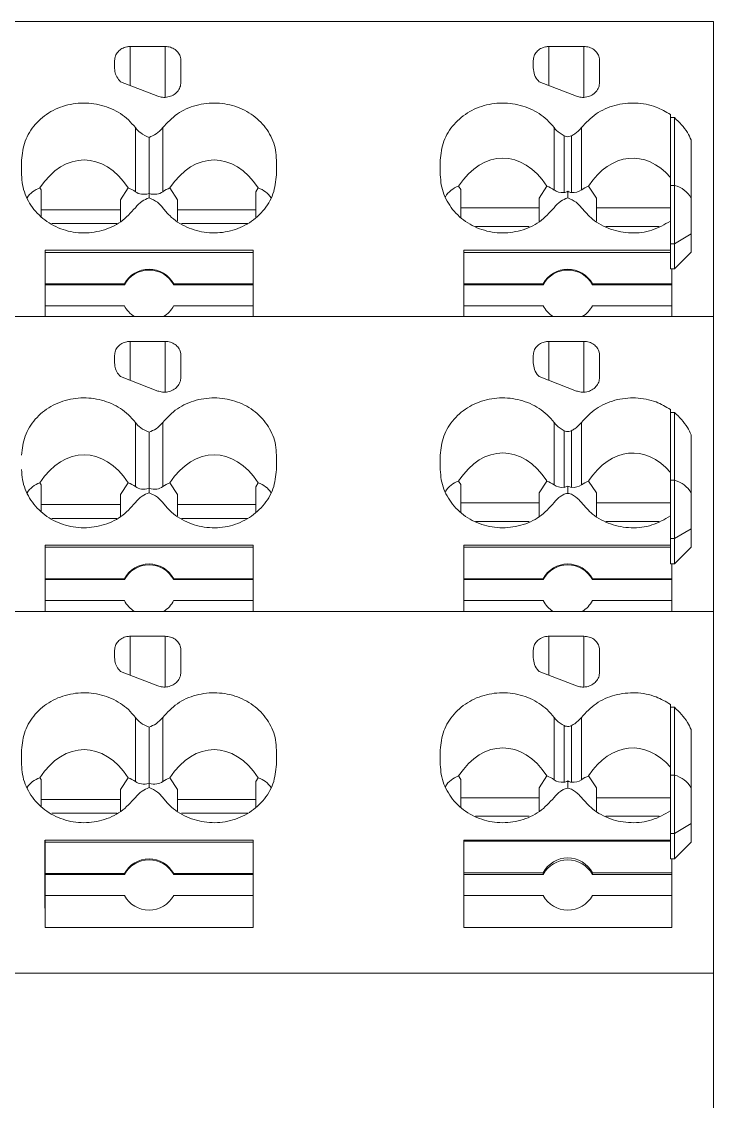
# Model space of a CAD drawing. Header units: millimetres. Extents: x 15 to 265, y 8 to 208.
# Drawn here: x 71.8 to 85.1, y 153.24 to 174 of the extents above; entities that cross this region are included whole.
import ezdxf

# ---------------------------------------------------------------- set-up
doc = ezdxf.new("R2010")
doc.units = ezdxf.units.MM

msp = doc.modelspace()

# ---------------------------------------------------------------- linework, layer by layer
at = {"color": 7, "linetype": 'Continuous', "lineweight": 15}
for p, q in [((85.105, 174.003), (63.405, 174.003)), ((85.105, 168.332), (85.105, 174.003)), ((74.566, 173.523), (73.893, 173.523)), ((82.616, 173.523), (81.943, 173.523)), ((73.592, 173.254), (73.592, 173.113)), ((74.867, 172.835), (74.867, 173.254)), ((81.642, 173.254), (81.642, 173.113)), ((82.917, 172.835), (82.917, 173.254)), ((74.423, 172.569), (73.708, 172.846)), ((82.473, 172.569), (81.758, 172.846)), ((84.28, 172.157), (84.28, 172.214)), ((73.992, 171.963), (73.992, 170.729)), ((74.518, 170.729), (74.518, 171.963)), ((82.042, 171.963), (82.042, 170.764)), ((82.568, 170.764), (82.568, 171.963)), ((84.28, 172.157), (84.355, 172.157)), ((84.28, 170.908), (84.28, 172.157)), ((84.355, 170.852), (84.355, 172.157)), ((74.255, 171.776), (74.255, 170.694)), ((82.234, 170.716), (82.234, 171.806)), ((82.376, 171.806), (82.376, 170.716)), ((84.677, 171.728), (84.677, 169.567)), ((71.805, 171.057), (71.805, 171.335)), ((76.705, 171.057), (76.705, 171.335)), ((79.855, 171.057), (79.855, 171.335)), ((72.156, 170.804), (72.18, 170.767)), ((72.18, 170.767), (72.18, 170.256)), ((73.705, 170.576), (73.853, 170.804)), ((74.805, 170.576), (74.656, 170.804)), ((76.305, 170.729), (76.353, 170.804)), ((76.305, 170.729), (76.305, 170.246)), ((80.206, 170.838), (80.25, 170.771)), ((80.25, 170.771), (80.25, 170.233)), ((81.755, 170.61), (81.903, 170.838)), ((82.305, 170.741), (82.305, 170.613)), ((82.855, 170.61), (82.706, 170.838)), ((84.28, 170.763), (84.28, 170.908)), ((84.355, 170.852), (84.28, 170.852)), ((84.28, 170.167), (84.28, 170.763)), ((84.355, 170.852), (84.355, 169.73)), ((73.705, 170.151), (73.705, 170.576)), ((74.255, 170.694), (74.255, 170.613)), ((74.805, 170.169), (74.805, 170.576)), ((81.755, 170.151), (81.755, 170.61)), ((82.855, 170.163), (82.855, 170.61)), ((73.705, 170.384), (72.18, 170.384)), ((74.805, 170.384), (76.305, 170.384)), ((81.755, 170.419), (80.25, 170.419)), ((82.855, 170.419), (84.28, 170.419)), ((73.636, 170.119), (72.385, 170.119)), ((76.152, 170.119), (74.88, 170.119)), ((84.28, 169.604), (84.28, 170.167)), ((80.534, 170.061), (81.563, 170.061)), ((83.038, 170.061), (84.064, 170.061)), ((84.355, 169.73), (84.677, 169.92)), ((84.355, 169.73), (84.28, 169.73)), ((72.255, 169.604), (76.255, 169.604)), ((72.255, 168.332), (72.255, 169.604)), ((72.255, 169.565), (76.255, 169.565)), ((76.255, 169.604), (76.255, 168.332)), ((80.305, 169.604), (84.28, 169.604)), ((80.305, 168.332), (80.305, 169.604)), ((80.305, 169.565), (84.28, 169.565)), ((84.28, 169.565), (84.28, 169.604)), ((84.28, 169.245), (84.28, 169.565)), ((84.355, 169.245), (84.677, 169.567)), ((84.305, 169.245), (84.28, 169.245)), ((84.305, 169.245), (84.305, 168.332)), ((84.355, 169.245), (84.305, 169.245)), ((72.255, 168.959), (73.781, 168.959)), ((72.255, 168.942), (73.781, 168.942)), ((73.781, 168.942), (73.781, 168.959)), ((74.729, 168.959), (74.729, 168.942)), ((74.729, 168.959), (76.255, 168.959)), ((74.729, 168.942), (76.255, 168.942)), ((80.305, 168.959), (81.831, 168.959)), ((80.305, 168.942), (81.831, 168.942)), ((81.831, 168.942), (81.831, 168.959)), ((82.779, 168.959), (82.779, 168.942)), ((82.779, 168.959), (84.305, 168.959)), ((82.779, 168.942), (84.305, 168.942)), ((73.781, 168.538), (72.255, 168.538)), ((76.255, 168.538), (74.729, 168.538)), ((81.831, 168.538), (80.305, 168.538)), ((84.305, 168.538), (82.779, 168.538)), ((85.105, 168.332), (63.405, 168.332)), ((85.105, 162.66), (85.105, 168.332)), ((74.566, 167.853), (73.893, 167.853)), ((82.616, 167.853), (81.943, 167.853)), ((73.592, 167.583), (73.592, 167.442)), ((74.867, 167.164), (74.867, 167.583)), ((81.642, 167.583), (81.642, 167.442)), ((82.917, 167.164), (82.917, 167.583)), ((74.423, 166.898), (73.708, 167.175)), ((82.473, 166.898), (81.758, 167.175)), ((84.28, 166.486), (84.28, 166.543)), ((84.28, 166.486), (84.355, 166.486)), ((84.28, 165.237), (84.28, 166.486)), ((84.355, 165.181), (84.355, 166.486)), ((73.992, 166.292), (73.992, 165.058)), ((74.518, 165.058), (74.518, 166.292)), ((82.042, 166.292), (82.042, 165.093)), ((82.568, 165.093), (82.568, 166.292)), ((74.255, 166.105), (74.255, 165.023)), ((82.234, 165.045), (82.234, 166.135)), ((82.376, 166.135), (82.376, 165.045)), ((84.677, 166.057), (84.677, 163.896)), ((76.705, 165.386), (76.705, 165.664)), ((79.855, 165.386), (79.855, 165.664)), ((72.156, 165.133), (72.18, 165.096)), ((73.705, 164.905), (73.853, 165.133)), ((74.656, 165.133), (74.805, 164.905)), ((76.305, 165.058), (76.353, 165.133)), ((80.206, 165.167), (80.25, 165.1)), ((81.755, 164.939), (81.903, 165.167)), ((82.855, 164.939), (82.706, 165.167)), ((84.28, 165.092), (84.28, 165.237)), ((84.355, 165.181), (84.28, 165.181)), ((84.355, 165.181), (84.355, 164.059)), ((72.18, 165.096), (72.18, 164.585)), ((73.705, 164.48), (73.705, 164.905)), ((74.255, 165.023), (74.255, 164.942)), ((74.805, 164.498), (74.805, 164.905)), ((76.305, 165.058), (76.305, 164.575)), ((80.25, 165.1), (80.25, 164.562)), ((81.755, 164.48), (81.755, 164.939)), ((82.305, 165.07), (82.305, 164.927)), ((82.855, 164.492), (82.855, 164.939)), ((84.28, 164.496), (84.28, 165.092)), ((73.705, 164.713), (72.18, 164.713)), ((74.805, 164.713), (76.305, 164.713)), ((81.755, 164.748), (80.25, 164.748)), ((82.855, 164.748), (84.28, 164.748)), ((84.28, 163.933), (84.28, 164.496)), ((73.636, 164.448), (72.385, 164.448)), ((76.152, 164.448), (74.88, 164.448)), ((80.534, 164.39), (81.563, 164.39)), ((83.038, 164.39), (84.064, 164.39)), ((84.355, 164.059), (84.677, 164.249)), ((72.255, 163.933), (76.255, 163.933)), ((72.255, 162.66), (72.255, 163.933)), ((72.255, 163.894), (76.255, 163.894)), ((76.255, 163.933), (76.255, 162.66)), ((80.305, 163.933), (84.28, 163.933)), ((80.305, 162.66), (80.305, 163.933)), ((80.305, 163.894), (84.28, 163.894)), ((84.355, 164.059), (84.28, 164.059)), ((84.28, 163.894), (84.28, 163.933)), ((84.28, 163.574), (84.28, 163.894)), ((84.355, 163.574), (84.677, 163.896)), ((84.305, 163.574), (84.28, 163.574)), ((84.305, 163.574), (84.305, 162.66)), ((84.355, 163.574), (84.305, 163.574)), ((72.255, 163.288), (73.781, 163.288)), ((72.255, 163.271), (73.781, 163.271)), ((73.781, 163.271), (73.781, 163.288)), ((74.729, 163.288), (74.729, 163.271)), ((74.729, 163.288), (76.255, 163.288)), ((74.729, 163.271), (76.255, 163.271)), ((80.305, 163.288), (81.831, 163.288)), ((80.305, 163.271), (81.831, 163.271)), ((81.831, 163.271), (81.831, 163.288)), ((82.779, 163.288), (82.779, 163.271)), ((82.779, 163.288), (84.305, 163.288)), ((82.779, 163.271), (84.305, 163.271)), ((73.781, 162.867), (72.255, 162.867)), ((76.255, 162.867), (74.729, 162.867)), ((81.831, 162.867), (80.305, 162.867)), ((84.305, 162.867), (82.779, 162.867)), ((85.105, 162.66), (63.405, 162.66)), ((85.105, 155.701), (85.105, 162.66)), ((74.566, 162.181), (73.893, 162.181)), ((82.616, 162.181), (81.943, 162.181)), ((73.592, 161.911), (73.592, 161.771)), ((74.867, 161.492), (74.867, 161.911)), ((81.642, 161.911), (81.642, 161.771)), ((82.917, 161.492), (82.917, 161.911)), ((74.423, 161.227), (73.708, 161.504)), ((82.473, 161.227), (81.758, 161.504)), ((84.28, 160.815), (84.28, 160.871)), ((84.28, 160.815), (84.355, 160.815)), ((84.28, 159.566), (84.28, 160.815)), ((84.355, 159.51), (84.355, 160.815)), ((73.992, 160.621), (73.992, 159.387)), ((74.518, 159.387), (74.518, 160.621)), ((82.042, 160.621), (82.042, 159.421)), ((82.568, 159.421), (82.568, 160.621)), ((74.255, 160.434), (74.255, 159.351)), ((82.234, 159.374), (82.234, 160.463)), ((82.376, 160.463), (82.376, 159.374)), ((84.677, 160.385), (84.677, 158.224)), ((71.805, 159.715), (71.805, 159.993)), ((76.705, 159.715), (76.705, 159.993)), ((79.855, 159.715), (79.855, 159.993)), ((80.206, 159.495), (80.25, 159.429)), ((81.755, 159.268), (81.903, 159.495)), ((82.855, 159.268), (82.706, 159.495)), ((84.28, 159.421), (84.28, 159.566)), ((84.355, 159.51), (84.28, 159.51)), ((84.355, 159.51), (84.355, 158.387)), ((72.156, 159.461), (72.18, 159.425)), ((72.18, 159.425), (72.18, 158.913)), ((73.705, 159.233), (73.853, 159.461)), ((74.255, 159.351), (74.255, 159.27)), ((74.805, 159.233), (74.656, 159.461)), ((76.305, 159.387), (76.353, 159.461)), ((76.305, 159.387), (76.305, 158.903)), ((80.25, 159.429), (80.25, 158.89)), ((82.305, 159.399), (82.305, 159.255)), ((84.28, 158.824), (84.28, 159.421)), ((73.705, 158.808), (73.705, 159.233)), ((74.805, 158.826), (74.805, 159.233)), ((81.755, 158.808), (81.755, 159.268)), ((82.855, 158.82), (82.855, 159.268)), ((73.705, 159.042), (72.18, 159.042)), ((74.805, 159.042), (76.305, 159.042)), ((81.755, 159.076), (80.25, 159.076)), ((82.855, 159.076), (84.28, 159.076)), ((73.636, 158.776), (72.385, 158.776)), ((76.152, 158.776), (74.88, 158.776)), ((80.534, 158.719), (81.563, 158.719)), ((83.038, 158.719), (84.064, 158.719)), ((84.28, 158.261), (84.28, 158.824)), ((84.355, 158.387), (84.677, 158.578)), ((72.255, 158.261), (76.255, 158.261)), ((72.255, 158.222), (72.255, 158.261)), ((76.255, 158.261), (76.255, 158.222)), ((80.305, 158.261), (84.28, 158.261)), ((80.305, 156.579), (80.305, 158.261)), ((84.355, 158.387), (84.28, 158.387)), ((84.28, 158.24), (84.28, 158.261)), ((72.255, 157.616), (72.255, 158.222)), ((76.255, 158.222), (72.255, 158.222)), ((76.255, 157.616), (76.255, 158.222)), ((80.305, 158.24), (84.28, 158.24)), ((84.28, 157.902), (84.28, 158.24)), ((84.355, 157.902), (84.677, 158.224)), ((84.305, 157.902), (84.28, 157.902)), ((84.305, 157.902), (84.305, 156.579)), ((84.355, 157.902), (84.305, 157.902)), ((80.305, 157.633), (81.831, 157.633)), ((81.831, 157.599), (81.831, 157.633)), ((82.779, 157.633), (82.779, 157.599)), ((82.779, 157.633), (84.305, 157.633)), ((72.255, 157.616), (72.255, 157.599)), ((72.255, 157.616), (73.781, 157.616)), ((72.255, 157.599), (72.255, 157.195)), ((72.255, 157.599), (73.781, 157.599)), ((73.781, 157.599), (73.781, 157.616)), ((74.729, 157.616), (74.729, 157.599)), ((74.729, 157.616), (76.255, 157.616)), ((74.729, 157.599), (76.255, 157.599)), ((76.255, 157.599), (76.255, 157.616)), ((76.255, 157.195), (76.255, 157.599)), ((80.305, 157.599), (81.831, 157.599)), ((82.779, 157.599), (84.305, 157.599)), ((72.255, 156.579), (72.255, 157.195)), ((73.781, 157.195), (72.255, 157.195)), ((76.255, 157.195), (74.729, 157.195)), ((76.255, 157.195), (76.255, 156.579)), ((81.831, 157.195), (80.305, 157.195)), ((84.305, 157.195), (82.779, 157.195)), ((76.255, 156.579), (72.255, 156.579)), ((84.305, 156.579), (80.305, 156.579)), ((63.405, 155.701), (85.105, 155.701)), ((85.105, 151.151), (85.105, 155.701))]:
    msp.add_line(p, q, dxfattribs=at)
at = {"color": 1, "linetype": 'Continuous', "lineweight": 15}
for p, q in [((73.893, 173.523), (73.893, 172.775)), ((74.566, 172.55), (74.566, 173.523)), ((81.943, 173.523), (81.943, 172.775)), ((82.616, 172.55), (82.616, 173.523)), ((73.893, 167.853), (73.893, 167.104)), ((74.566, 166.88), (74.566, 167.853)), ((81.943, 167.853), (81.943, 167.104)), ((82.616, 166.88), (82.616, 167.853)), ((73.893, 162.181), (73.893, 161.432)), ((74.566, 161.208), (74.566, 162.181)), ((81.943, 162.181), (81.943, 161.432)), ((82.616, 161.208), (82.616, 162.181))]:
    msp.add_line(p, q, dxfattribs=at)
at = {"color": 7, "linetype": 'Continuous', "lineweight": 15}
for centre, radius, start, end in [((74.255, 168.705), 0.537, 28.1734, 151.8266), ((74.255, 168.688), 0.537, 28.1734, 151.8266), ((82.305, 168.705), 0.537, 28.1734, 151.8266), ((82.305, 168.688), 0.537, 28.1734, 151.8266), ((74.233, 168.769), 0.508, 207.1347, 239.4565), ((74.276, 168.769), 0.508, 300.5435, 332.8653), ((82.283, 168.769), 0.508, 207.1347, 239.4565), ((82.326, 168.769), 0.508, 300.5435, 332.8653), ((74.255, 163.034), 0.537, 28.1734, 151.8266), ((74.255, 163.017), 0.537, 28.1734, 151.8266), ((82.305, 163.034), 0.537, 28.1734, 151.8266), ((82.305, 163.017), 0.537, 28.1734, 151.8266), ((74.233, 163.098), 0.508, 207.1361, 239.5701), ((74.276, 163.098), 0.508, 300.4299, 332.8639), ((82.283, 163.098), 0.508, 207.1361, 239.5701), ((82.326, 163.098), 0.508, 300.4299, 332.8639), ((74.255, 157.362), 0.537, 28.1734, 151.8266), ((74.255, 157.345), 0.537, 28.1734, 151.8266), ((82.305, 157.38), 0.537, 28.1734, 151.8266), ((82.305, 157.345), 0.537, 28.1734, 151.8266), ((74.255, 157.449), 0.537, 208.1734, 331.8266), ((82.305, 157.449), 0.537, 208.1734, 331.8266)]:
    msp.add_arc(centre, radius, start, end, dxfattribs=at)
for centre, major_axis, ratio, start_param, end_param in [((81.055, 169.538), (0, 1.839), 0.652704, 5.497787, 7.068583), ((83.555, 169.538), (0, 1.839), 0.652704, 5.634466, 7.068583), ((73.005, 169.503), (0, 1.839), 0.652704, 5.497787, 7.068583), ((75.505, 169.503), (0, 1.839), 0.652704, 5.497787, 7.068583), ((73.005, 169.503), (-0.999, 1.216), 0.546075, 6.084254, 6.450045), ((73.005, 169.503), (0.999, 1.216), 0.546075, 0.018367, 0.198932), ((74.444, 171.291), (0.458, 0.557), 0.546075, 3.15996, 3.774083), ((74.065, 171.291), (-0.458, 0.557), 0.546075, 2.509102, 3.123225), ((75.505, 169.503), (-0.999, 1.216), 0.546075, 6.084254, 6.264818), ((75.505, 169.503), (0.999, 1.216), 0.546075, 6.117494, 6.482117), ((81.055, 169.538), (-0.999, 1.216), 0.546075, 6.084254, 6.465582), ((81.055, 169.538), (0.999, 1.216), 0.546075, 0.018367, 0.198932), ((82.494, 171.326), (0.458, 0.557), 0.546075, 3.15996, 3.632254), ((82.305, 170.882), (0.125, 0.152), 0.546075, 3.632254, 4.125921), ((82.305, 170.882), (-0.125, 0.152), 0.546075, 2.157262, 2.650932), ((82.115, 171.326), (-0.458, 0.557), 0.546075, 2.650932, 3.123225), ((83.555, 169.538), (-0.999, 1.216), 0.546075, 6.084254, 6.264818), ((83.555, 169.538), (0.999, 1.216), 0.546075, 6.059779, 6.537787), ((73.005, 163.833), (0, 1.839), 0.652704, 5.497787, 7.068583), ((75.505, 163.833), (0, 1.839), 0.652704, 5.497787, 7.068583), ((81.055, 163.867), (0, 1.839), 0.652704, 5.497787, 7.068583), ((83.555, 163.867), (0, 1.839), 0.652704, 5.634466, 7.068583), ((73.005, 163.833), (-0.999, 1.216), 0.546075, 6.084254, 6.450045), ((73.005, 163.833), (0.999, 1.216), 0.546075, 0.018367, 0.198932), ((75.505, 163.833), (-0.999, 1.216), 0.546075, 6.084254, 6.264818), ((75.505, 163.833), (0.999, 1.216), 0.546075, 6.117494, 6.482117), ((81.055, 163.867), (-0.999, 1.216), 0.546075, 6.084254, 6.465582), ((81.055, 163.867), (0.999, 1.216), 0.546075, 0.018367, 0.198932), ((83.555, 163.867), (-0.999, 1.216), 0.546075, 6.084254, 6.264818), ((83.555, 163.867), (0.999, 1.216), 0.546075, 6.059779, 6.537787), ((74.444, 165.62), (0.458, 0.557), 0.546075, 3.15996, 3.774083), ((74.065, 165.62), (-0.458, 0.557), 0.546075, 2.509102, 3.123225), ((82.494, 165.655), (0.458, 0.557), 0.546075, 3.15996, 3.632254), ((82.305, 165.211), (0.125, 0.152), 0.546075, 3.632254, 4.125921), ((82.305, 165.211), (-0.125, 0.152), 0.546075, 2.157262, 2.650932), ((82.115, 165.655), (-0.458, 0.557), 0.546075, 2.650932, 3.123225), ((73.005, 158.161), (0, 1.839), 0.652704, 5.497787, 7.068583), ((75.505, 158.161), (0, 1.839), 0.652704, 5.497787, 7.068583), ((81.055, 158.195), (0, 1.839), 0.652704, 5.497787, 7.068583), ((83.555, 158.195), (0, 1.839), 0.652704, 5.634466, 7.068583), ((81.055, 158.195), (-0.999, 1.216), 0.546075, 6.084254, 6.465592), ((81.055, 158.195), (0.999, 1.216), 0.546075, 0.018367, 0.198932), ((83.555, 158.195), (-0.999, 1.216), 0.546075, 6.084254, 6.264818), ((83.555, 158.195), (0.999, 1.216), 0.546075, 6.059779, 6.537787), ((73.005, 158.161), (-0.999, 1.216), 0.546075, 6.084254, 6.450055), ((73.005, 158.161), (0.999, 1.216), 0.546075, 0.018367, 0.198932), ((74.444, 159.949), (0.458, 0.557), 0.546075, 3.15996, 3.774083), ((74.065, 159.949), (-0.458, 0.557), 0.546075, 2.509102, 3.123225), ((75.505, 158.161), (-0.999, 1.216), 0.546075, 6.084254, 6.264818), ((75.505, 158.161), (0.999, 1.216), 0.546075, 6.11748, 6.482117), ((82.494, 159.983), (0.458, 0.557), 0.546075, 3.15996, 3.632254), ((82.305, 159.54), (0.125, 0.152), 0.546075, 3.632254, 4.125921), ((82.305, 159.54), (-0.125, 0.152), 0.546075, 2.157262, 2.650932), ((82.115, 159.983), (-0.458, 0.557), 0.546075, 2.650932, 3.123225), ((72.315, 146.674), (-0.021, 34.573), 0.00164, 1.229042, 1.280227), ((76.195, 146.674), (0.021, 34.573), 0.00164, 5.002958, 5.054144)]:
    msp.add_ellipse(centre, major_axis=major_axis, ratio=ratio, start_param=start_param, end_param=end_param, dxfattribs=at)
for points, knots in [([(73.592, 173.254), (73.596, 173.284), (73.602, 173.345), (73.654, 173.426), (73.731, 173.487), (73.815, 173.519), (73.871, 173.522), (73.893, 173.523)], [0, 0, 0, 0, 0.214728, 0.429455, 0.644187, 0.85889, 1, 1, 1, 1]), ([(74.566, 173.523), (74.6, 173.521), (74.668, 173.515), (74.758, 173.468), (74.826, 173.4), (74.862, 173.324), (74.866, 173.274), (74.867, 173.254)], [0, 0, 0, 0, 0.214637, 0.429273, 0.643941, 0.858655, 1, 1, 1, 1]), ([(81.642, 173.254), (81.646, 173.284), (81.652, 173.345), (81.704, 173.426), (81.781, 173.487), (81.865, 173.519), (81.921, 173.522), (81.943, 173.523)], [0, 0, 0, 0, 0.214728, 0.429455, 0.644187, 0.85889, 1, 1, 1, 1]), ([(82.616, 173.523), (82.65, 173.521), (82.718, 173.515), (82.808, 173.468), (82.876, 173.4), (82.912, 173.324), (82.916, 173.274), (82.917, 173.254)], [0, 0, 0, 0, 0.214637, 0.429273, 0.643941, 0.858655, 1, 1, 1, 1]), ([(73.708, 172.846), (73.682, 172.876), (73.629, 172.934), (73.597, 173.03), (73.594, 173.09), (73.592, 173.113)], [0, 0, 0, 0, 0.383615, 0.765078, 1, 1, 1, 1]), ([(81.642, 173.113), (81.647, 173.068), (81.656, 172.978), (81.712, 172.889), (81.753, 172.851), (81.758, 172.846)], [0, 0, 0, 0, 0.462305, 0.926817, 1, 1, 1, 1]), ([(74.867, 172.835), (74.864, 172.802), (74.857, 172.738), (74.802, 172.651), (74.721, 172.585), (74.62, 172.548), (74.515, 172.541), (74.452, 172.56), (74.423, 172.569)], [0, 0, 0, 0, 0.170744, 0.341489, 0.512237, 0.682989, 0.853737, 1, 1, 1, 1]), ([(82.917, 172.835), (82.914, 172.802), (82.907, 172.738), (82.852, 172.651), (82.771, 172.585), (82.67, 172.548), (82.565, 172.541), (82.502, 172.56), (82.473, 172.569)], [0, 0, 0, 0, 0.1707445, 0.3414888, 0.5122371, 0.682989, 0.8537372, 1, 1, 1, 1]), ([(71.805, 171.335), (71.818, 171.46), (71.845, 171.709), (72.052, 172.039), (72.357, 172.289), (72.738, 172.431), (73.148, 172.45), (73.54, 172.344), (73.824, 172.163), (73.949, 172.014), (73.992, 171.963)], [0, 0, 0, 0, 0.133189, 0.266373, 0.399619, 0.532678, 0.665355, 0.797785, 0.930339, 1, 1, 1, 1]), ([(74.518, 171.963), (74.605, 172.058), (74.781, 172.247), (75.155, 172.41), (75.561, 172.456), (75.961, 172.377), (76.311, 172.181), (76.568, 171.89), (76.69, 171.59), (76.701, 171.401), (76.705, 171.335)], [0, 0, 0, 0, 0.133018, 0.266046, 0.398803, 0.531257, 0.663753, 0.796597, 0.92977, 1, 1, 1, 1]), ([(79.855, 171.335), (79.868, 171.46), (79.895, 171.709), (80.102, 172.039), (80.407, 172.289), (80.788, 172.431), (81.198, 172.45), (81.59, 172.344), (81.874, 172.163), (81.999, 172.014), (82.042, 171.963)], [0, 0, 0, 0, 0.133189, 0.266373, 0.399619, 0.532678, 0.665355, 0.797785, 0.930339, 1, 1, 1, 1]), ([(82.568, 171.963), (82.655, 172.058), (82.831, 172.247), (83.205, 172.41), (83.61, 172.455), (83.987, 172.386), (84.19, 172.267), (84.28, 172.214)], [0, 0, 0, 0, 0.20903, 0.418077, 0.626698, 0.834842, 1, 1, 1, 1]), ([(74.255, 171.776), (74.198, 171.801), (74.095, 171.845), (74.024, 171.926), (73.992, 171.963)], [0, 0, 0, 0, 0.548426, 1, 1, 1, 1]), ([(74.518, 171.963), (74.478, 171.919), (74.405, 171.838), (74.302, 171.796), (74.255, 171.776)], [0, 0, 0, 0, 0.548687, 1, 1, 1, 1]), ([(82.234, 171.806), (82.182, 171.837), (82.108, 171.881), (82.057, 171.945), (82.042, 171.963)], [0, 0, 0, 0, 0.713119, 1, 1, 1, 1]), ([(82.568, 171.963), (82.528, 171.919), (82.472, 171.857), (82.397, 171.817), (82.376, 171.806)], [0, 0, 0, 0, 0.713125, 1, 1, 1, 1]), ([(84.355, 172.157), (84.448, 172.066), (84.58, 171.938), (84.655, 171.776), (84.677, 171.728)], [0, 0, 0, 0, 0.705851, 1, 1, 1, 1]), ([(82.376, 171.806), (82.36, 171.8), (82.329, 171.788), (82.278, 171.788), (82.248, 171.8), (82.234, 171.806)], [0, 0, 0, 0, 0.34108, 0.682167, 1, 1, 1, 1]), ([(73.992, 170.423), (73.904, 170.326), (73.729, 170.133), (73.355, 169.966), (72.949, 169.918), (72.547, 170), (72.198, 170.202), (71.94, 170.5), (71.819, 170.803), (71.809, 170.992), (71.805, 171.057)], [0, 0, 0, 0, 0.1329207, 0.2658406, 0.398777, 0.5317225, 0.6646673, 0.7975991, 0.9305051, 1, 1, 1, 1]), ([(76.705, 171.057), (76.692, 170.932), (76.665, 170.682), (76.458, 170.347), (76.154, 170.091), (75.774, 169.945), (75.363, 169.924), (74.971, 170.033), (74.686, 170.219), (74.561, 170.371), (74.518, 170.423)], [0, 0, 0, 0, 0.132957, 0.265916, 0.398822, 0.531739, 0.664679, 0.797624, 0.930568, 1, 1, 1, 1]), ([(82.042, 170.423), (81.954, 170.326), (81.779, 170.133), (81.405, 169.966), (80.999, 169.918), (80.597, 170), (80.248, 170.202), (79.99, 170.5), (79.869, 170.803), (79.859, 170.992), (79.855, 171.057)], [0, 0, 0, 0, 0.132921, 0.265841, 0.398777, 0.531722, 0.664667, 0.797599, 0.930505, 1, 1, 1, 1]), ([(73.992, 170.423), (74.032, 170.468), (74.105, 170.55), (74.208, 170.593), (74.255, 170.613)], [0, 0, 0, 0, 0.5489903, 1, 1, 1, 1]), ([(74.255, 170.613), (74.311, 170.588), (74.415, 170.543), (74.486, 170.46), (74.518, 170.423)], [0, 0, 0, 0, 0.548958, 1, 1, 1, 1]), ([(82.042, 170.423), (82.082, 170.468), (82.155, 170.55), (82.258, 170.593), (82.305, 170.613)], [0, 0, 0, 0, 0.54899, 1, 1, 1, 1]), ([(82.305, 170.613), (82.361, 170.588), (82.465, 170.543), (82.536, 170.46), (82.568, 170.423)], [0, 0, 0, 0, 0.548958, 1, 1, 1, 1]), ([(84.28, 170.167), (84.164, 170.1), (83.933, 169.967), (83.522, 169.918), (83.122, 169.992), (82.787, 170.171), (82.635, 170.346), (82.568, 170.423)], [0, 0, 0, 0, 0.208862, 0.417724, 0.626596, 0.835466, 1, 1, 1, 1]), ([(84.355, 169.73), (84.355, 169.676), (84.355, 169.544), (84.355, 169.379), (84.355, 169.294), (84.355, 169.245)], [0, 0, 0, 0, 0.223109, 0.543783, 1, 1, 1, 1]), ([(73.592, 167.583), (73.596, 167.613), (73.602, 167.674), (73.654, 167.755), (73.731, 167.816), (73.815, 167.848), (73.871, 167.851), (73.893, 167.853)], [0, 0, 0, 0, 0.2147277, 0.4294551, 0.644187, 0.8588903, 1, 1, 1, 1]), ([(74.566, 167.853), (74.6, 167.85), (74.668, 167.844), (74.758, 167.797), (74.826, 167.729), (74.862, 167.653), (74.866, 167.603), (74.867, 167.583)], [0, 0, 0, 0, 0.214637, 0.429273, 0.643941, 0.858655, 1, 1, 1, 1]), ([(81.642, 167.583), (81.646, 167.613), (81.652, 167.674), (81.704, 167.755), (81.781, 167.816), (81.865, 167.848), (81.921, 167.851), (81.943, 167.853)], [0, 0, 0, 0, 0.2147277, 0.4294551, 0.644187, 0.8588903, 1, 1, 1, 1]), ([(82.616, 167.853), (82.65, 167.85), (82.718, 167.844), (82.808, 167.797), (82.876, 167.729), (82.912, 167.653), (82.916, 167.603), (82.917, 167.583)], [0, 0, 0, 0, 0.214637, 0.429273, 0.643941, 0.858655, 1, 1, 1, 1]), ([(73.708, 167.175), (73.681, 167.205), (73.627, 167.265), (73.597, 167.362), (73.593, 167.421), (73.592, 167.442)], [0, 0, 0, 0, 0.391605, 0.780902, 1, 1, 1, 1]), ([(81.642, 167.442), (81.647, 167.397), (81.656, 167.307), (81.712, 167.218), (81.753, 167.18), (81.758, 167.175)], [0, 0, 0, 0, 0.462305, 0.926817, 1, 1, 1, 1]), ([(74.867, 167.164), (74.864, 167.131), (74.857, 167.067), (74.802, 166.98), (74.721, 166.914), (74.62, 166.877), (74.515, 166.87), (74.452, 166.89), (74.423, 166.898)], [0, 0, 0, 0, 0.170744, 0.341489, 0.512237, 0.682989, 0.853737, 1, 1, 1, 1]), ([(82.917, 167.164), (82.914, 167.131), (82.907, 167.067), (82.852, 166.98), (82.771, 166.914), (82.67, 166.877), (82.565, 166.87), (82.502, 166.89), (82.473, 166.898)], [0, 0, 0, 0, 0.170744, 0.341489, 0.512237, 0.682989, 0.853737, 1, 1, 1, 1]), ([(71.805, 165.664), (71.818, 165.789), (71.845, 166.038), (72.052, 166.368), (72.357, 166.618), (72.738, 166.76), (73.148, 166.779), (73.54, 166.673), (73.824, 166.492), (73.949, 166.343), (73.992, 166.292)], [0, 0, 0, 0, 0.1331885, 0.2663733, 0.3996194, 0.5326783, 0.6653547, 0.7977847, 0.9303386, 1, 1, 1, 1]), ([(74.518, 166.292), (74.605, 166.387), (74.781, 166.576), (75.155, 166.739), (75.561, 166.785), (75.961, 166.706), (76.311, 166.51), (76.568, 166.219), (76.69, 165.919), (76.701, 165.73), (76.705, 165.664)], [0, 0, 0, 0, 0.133018, 0.266046, 0.398803, 0.531257, 0.663753, 0.796597, 0.92977, 1, 1, 1, 1]), ([(79.855, 165.664), (79.868, 165.789), (79.895, 166.038), (80.102, 166.368), (80.407, 166.618), (80.788, 166.76), (81.198, 166.779), (81.59, 166.673), (81.874, 166.492), (81.999, 166.343), (82.042, 166.292)], [0, 0, 0, 0, 0.133189, 0.266373, 0.399619, 0.532678, 0.665355, 0.797785, 0.930339, 1, 1, 1, 1]), ([(82.568, 166.292), (82.655, 166.387), (82.831, 166.576), (83.205, 166.739), (83.61, 166.784), (83.987, 166.715), (84.19, 166.596), (84.28, 166.543)], [0, 0, 0, 0, 0.20903, 0.418077, 0.626698, 0.834842, 1, 1, 1, 1]), ([(84.355, 166.486), (84.448, 166.395), (84.58, 166.267), (84.655, 166.105), (84.677, 166.057)], [0, 0, 0, 0, 0.705851, 1, 1, 1, 1]), ([(74.255, 166.105), (74.198, 166.13), (74.095, 166.174), (74.024, 166.255), (73.992, 166.292)], [0, 0, 0, 0, 0.548426, 1, 1, 1, 1]), ([(74.518, 166.292), (74.478, 166.248), (74.405, 166.167), (74.302, 166.125), (74.255, 166.105)], [0, 0, 0, 0, 0.548687, 1, 1, 1, 1]), ([(82.234, 166.135), (82.182, 166.166), (82.108, 166.21), (82.057, 166.274), (82.042, 166.292)], [0, 0, 0, 0, 0.713119, 1, 1, 1, 1]), ([(82.568, 166.292), (82.528, 166.248), (82.472, 166.186), (82.397, 166.146), (82.376, 166.135)], [0, 0, 0, 0, 0.713125, 1, 1, 1, 1]), ([(82.376, 166.135), (82.36, 166.129), (82.329, 166.117), (82.278, 166.117), (82.248, 166.129), (82.234, 166.135)], [0, 0, 0, 0, 0.34108, 0.682167, 1, 1, 1, 1]), ([(73.992, 164.752), (73.904, 164.655), (73.729, 164.462), (73.355, 164.295), (72.949, 164.247), (72.547, 164.329), (72.198, 164.531), (71.94, 164.829), (71.819, 165.132), (71.809, 165.321), (71.805, 165.386)], [0, 0, 0, 0, 0.132921, 0.265841, 0.398777, 0.531722, 0.664667, 0.797599, 0.930505, 1, 1, 1, 1]), ([(76.705, 165.386), (76.692, 165.261), (76.665, 165.011), (76.458, 164.676), (76.154, 164.42), (75.774, 164.274), (75.363, 164.253), (74.971, 164.362), (74.686, 164.548), (74.561, 164.7), (74.518, 164.752)], [0, 0, 0, 0, 0.1329566, 0.265916, 0.3988223, 0.5317388, 0.6646786, 0.7976244, 0.9305681, 1, 1, 1, 1]), ([(82.042, 164.752), (81.954, 164.655), (81.779, 164.462), (81.405, 164.295), (80.999, 164.247), (80.597, 164.329), (80.248, 164.531), (79.99, 164.829), (79.869, 165.132), (79.859, 165.321), (79.855, 165.386)], [0, 0, 0, 0, 0.132921, 0.265841, 0.398777, 0.531722, 0.664667, 0.797599, 0.930505, 1, 1, 1, 1]), ([(73.992, 164.752), (74.032, 164.797), (74.105, 164.879), (74.208, 164.922), (74.255, 164.942)], [0, 0, 0, 0, 0.54899, 1, 1, 1, 1]), ([(74.255, 164.942), (74.311, 164.917), (74.415, 164.872), (74.486, 164.789), (74.518, 164.752)], [0, 0, 0, 0, 0.548958, 1, 1, 1, 1]), ([(82.042, 164.752), (82.082, 164.797), (82.137, 164.859), (82.212, 164.9), (82.234, 164.912)], [0, 0, 0, 0, 0.713541, 1, 1, 1, 1]), ([(82.234, 164.912), (82.249, 164.918), (82.281, 164.93), (82.332, 164.929), (82.361, 164.917), (82.376, 164.912)], [0, 0, 0, 0, 0.341546, 0.683094, 1, 1, 1, 1]), ([(82.376, 164.912), (82.428, 164.88), (82.501, 164.835), (82.553, 164.77), (82.568, 164.752)], [0, 0, 0, 0, 0.71354, 1, 1, 1, 1]), ([(84.28, 164.496), (84.164, 164.429), (83.933, 164.296), (83.522, 164.247), (83.122, 164.321), (82.787, 164.5), (82.635, 164.675), (82.568, 164.752)], [0, 0, 0, 0, 0.208862, 0.417724, 0.626596, 0.835466, 1, 1, 1, 1]), ([(84.355, 164.059), (84.355, 164.005), (84.355, 163.873), (84.355, 163.708), (84.355, 163.623), (84.355, 163.574)], [0, 0, 0, 0, 0.223109, 0.543783, 1, 1, 1, 1]), ([(73.592, 161.911), (73.596, 161.942), (73.602, 162.002), (73.654, 162.083), (73.731, 162.144), (73.815, 162.176), (73.871, 162.18), (73.893, 162.181)], [0, 0, 0, 0, 0.214728, 0.429455, 0.644187, 0.85889, 1, 1, 1, 1]), ([(74.566, 162.181), (74.6, 162.178), (74.668, 162.172), (74.758, 162.126), (74.826, 162.057), (74.862, 161.982), (74.866, 161.931), (74.867, 161.911)], [0, 0, 0, 0, 0.214637, 0.429274, 0.643941, 0.858656, 1, 1, 1, 1]), ([(81.642, 161.911), (81.646, 161.942), (81.652, 162.002), (81.704, 162.083), (81.781, 162.144), (81.865, 162.176), (81.921, 162.18), (81.943, 162.181)], [0, 0, 0, 0, 0.2147277, 0.429455, 0.6441867, 0.8588901, 1, 1, 1, 1]), ([(82.616, 162.181), (82.65, 162.178), (82.718, 162.172), (82.808, 162.126), (82.876, 162.057), (82.912, 161.982), (82.916, 161.931), (82.917, 161.911)], [0, 0, 0, 0, 0.2146373, 0.4292736, 0.6439408, 0.8586556, 1, 1, 1, 1]), ([(73.708, 161.504), (73.681, 161.534), (73.627, 161.594), (73.597, 161.69), (73.593, 161.75), (73.592, 161.771)], [0, 0, 0, 0, 0.391605, 0.780902, 1, 1, 1, 1]), ([(81.642, 161.771), (81.647, 161.726), (81.656, 161.635), (81.712, 161.546), (81.753, 161.509), (81.758, 161.504)], [0, 0, 0, 0, 0.462305, 0.926817, 1, 1, 1, 1]), ([(74.867, 161.492), (74.864, 161.46), (74.857, 161.395), (74.802, 161.309), (74.721, 161.243), (74.62, 161.205), (74.515, 161.199), (74.452, 161.218), (74.423, 161.227)], [0, 0, 0, 0, 0.170744, 0.341489, 0.512237, 0.682989, 0.853737, 1, 1, 1, 1]), ([(82.917, 161.492), (82.914, 161.46), (82.907, 161.395), (82.852, 161.309), (82.771, 161.243), (82.67, 161.205), (82.565, 161.199), (82.502, 161.218), (82.473, 161.227)], [0, 0, 0, 0, 0.170744, 0.341489, 0.512237, 0.682989, 0.853737, 1, 1, 1, 1]), ([(71.805, 159.993), (71.818, 160.117), (71.845, 160.367), (72.052, 160.696), (72.357, 160.946), (72.738, 161.088), (73.148, 161.107), (73.54, 161.001), (73.824, 160.82), (73.949, 160.672), (73.992, 160.621)], [0, 0, 0, 0, 0.133188, 0.266373, 0.399619, 0.532678, 0.665354, 0.797785, 0.930339, 1, 1, 1, 1]), ([(74.518, 160.621), (74.605, 160.715), (74.781, 160.905), (75.155, 161.067), (75.561, 161.114), (75.961, 161.034), (76.311, 160.838), (76.568, 160.547), (76.69, 160.248), (76.701, 160.058), (76.705, 159.993)], [0, 0, 0, 0, 0.1330177, 0.2660457, 0.3988034, 0.5312572, 0.6637539, 0.7965974, 0.9297706, 1, 1, 1, 1]), ([(79.855, 159.993), (79.868, 160.117), (79.895, 160.367), (80.102, 160.696), (80.407, 160.946), (80.788, 161.088), (81.198, 161.107), (81.59, 161.001), (81.874, 160.82), (81.999, 160.672), (82.042, 160.621)], [0, 0, 0, 0, 0.1331884, 0.266373, 0.3996189, 0.5326778, 0.6653544, 0.7977845, 0.9303387, 1, 1, 1, 1]), ([(82.568, 160.621), (82.655, 160.715), (82.831, 160.905), (83.205, 161.067), (83.61, 161.113), (83.987, 161.043), (84.19, 160.924), (84.28, 160.871)], [0, 0, 0, 0, 0.2090302, 0.4180765, 0.626698, 0.834842, 1, 1, 1, 1]), ([(84.355, 160.815), (84.448, 160.724), (84.58, 160.595), (84.655, 160.433), (84.677, 160.385)], [0, 0, 0, 0, 0.705851, 1, 1, 1, 1]), ([(74.255, 160.434), (74.198, 160.458), (74.095, 160.503), (74.024, 160.584), (73.992, 160.621)], [0, 0, 0, 0, 0.5484264, 1, 1, 1, 1]), ([(74.518, 160.621), (74.478, 160.576), (74.405, 160.496), (74.302, 160.453), (74.255, 160.434)], [0, 0, 0, 0, 0.548687, 1, 1, 1, 1]), ([(82.234, 160.463), (82.182, 160.494), (82.108, 160.539), (82.057, 160.602), (82.042, 160.621)], [0, 0, 0, 0, 0.71312, 1, 1, 1, 1]), ([(82.568, 160.621), (82.528, 160.577), (82.472, 160.515), (82.397, 160.475), (82.376, 160.463)], [0, 0, 0, 0, 0.713125, 1, 1, 1, 1]), ([(82.376, 160.463), (82.36, 160.457), (82.329, 160.445), (82.278, 160.446), (82.248, 160.457), (82.234, 160.463)], [0, 0, 0, 0, 0.34108, 0.682168, 1, 1, 1, 1]), ([(73.992, 159.08), (73.904, 158.984), (73.729, 158.79), (73.355, 158.623), (72.949, 158.575), (72.547, 158.657), (72.198, 158.859), (71.94, 159.157), (71.819, 159.46), (71.809, 159.65), (71.805, 159.715)], [0, 0, 0, 0, 0.1329207, 0.2658407, 0.3987771, 0.5317226, 0.6646675, 0.7975993, 0.9305053, 1, 1, 1, 1]), ([(76.705, 159.715), (76.692, 159.59), (76.665, 159.339), (76.458, 159.004), (76.154, 158.749), (75.774, 158.602), (75.363, 158.582), (74.971, 158.69), (74.686, 158.877), (74.561, 159.028), (74.518, 159.08)], [0, 0, 0, 0, 0.132957, 0.265916, 0.398822, 0.531739, 0.664678, 0.797624, 0.930568, 1, 1, 1, 1]), ([(82.042, 159.08), (81.954, 158.984), (81.779, 158.79), (81.405, 158.623), (80.999, 158.575), (80.597, 158.657), (80.248, 158.859), (79.99, 159.157), (79.869, 159.46), (79.859, 159.65), (79.855, 159.715)], [0, 0, 0, 0, 0.1329207, 0.2658407, 0.3987771, 0.5317226, 0.6646675, 0.7975993, 0.9305053, 1, 1, 1, 1]), ([(73.992, 159.08), (74.032, 159.125), (74.105, 159.207), (74.208, 159.251), (74.255, 159.27)], [0, 0, 0, 0, 0.54899, 1, 1, 1, 1]), ([(74.255, 159.27), (74.311, 159.245), (74.415, 159.2), (74.486, 159.118), (74.518, 159.08)], [0, 0, 0, 0, 0.5489584, 1, 1, 1, 1]), ([(82.042, 159.08), (82.082, 159.125), (82.137, 159.188), (82.212, 159.229), (82.234, 159.24)], [0, 0, 0, 0, 0.713541, 1, 1, 1, 1]), ([(82.234, 159.24), (82.249, 159.246), (82.281, 159.258), (82.332, 159.258), (82.361, 159.246), (82.376, 159.24)], [0, 0, 0, 0, 0.341547, 0.683094, 1, 1, 1, 1]), ([(82.376, 159.24), (82.428, 159.208), (82.501, 159.164), (82.553, 159.099), (82.568, 159.08)], [0, 0, 0, 0, 0.71354, 1, 1, 1, 1]), ([(84.28, 158.824), (84.164, 158.758), (83.933, 158.625), (83.522, 158.576), (83.122, 158.649), (82.787, 158.828), (82.635, 159.003), (82.568, 159.08)], [0, 0, 0, 0, 0.208862, 0.417724, 0.626596, 0.835467, 1, 1, 1, 1]), ([(84.355, 158.387), (84.355, 158.333), (84.355, 158.201), (84.355, 158.036), (84.355, 157.952), (84.355, 157.902)], [0, 0, 0, 0, 0.223109, 0.543783, 1, 1, 1, 1])]:
    msp.add_open_spline(points, degree=3, knots=knots, dxfattribs=at)

doc.saveas('drawing.dxf')
